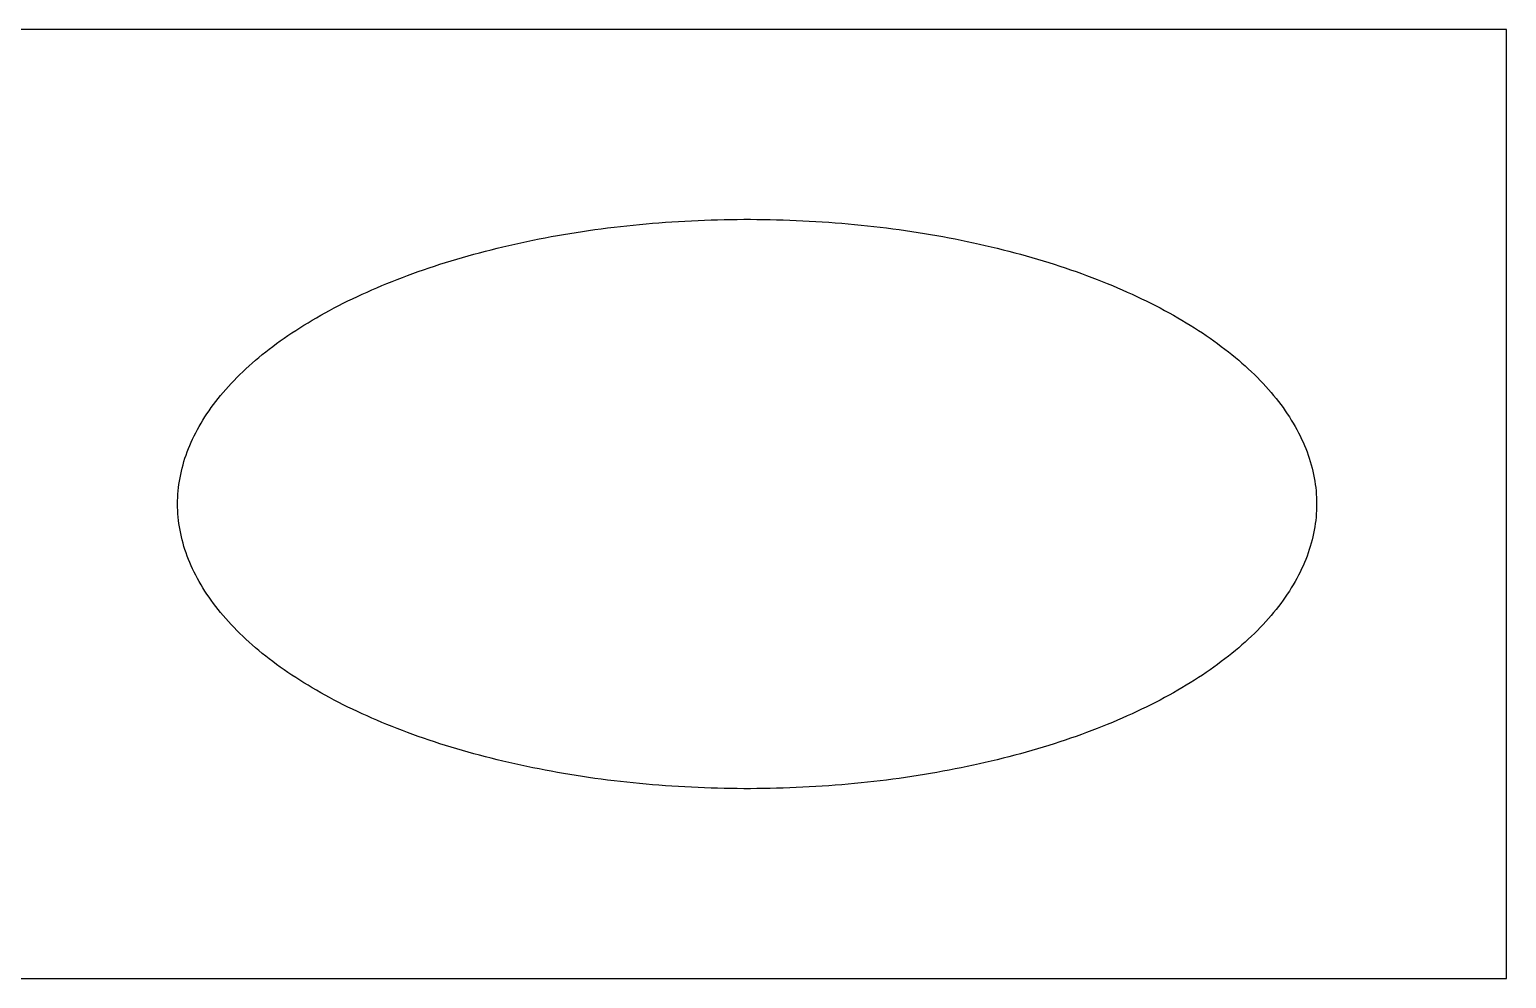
# Model space of a CAD drawing. Header units: millimetres. Extents: x 0 to 220, y 0 to 50.
# Drawn here: x 142.2 to 220, y 0 to 50 of the extents above; entities that cross this region are included whole.
import ezdxf

# ---------------------------------------------------------------- set-up
doc = ezdxf.new("R2010")
doc.units = ezdxf.units.MM
doc.layers.add('CUT', color=7, linetype='Continuous')
doc.layers.add('SHEET', color=30, linetype='Continuous')

msp = doc.modelspace()

# ---------------------------------------------------------------- linework, layer by layer
at = {"layer": 'CUT'}
for p, q in [((173.661, 39.661), (173.999, 39.697)), ((173.999, 39.697), (174.338, 39.73)), ((174.338, 39.73), (174.677, 39.762)), ((174.677, 39.762), (175.017, 39.792)), ((175.017, 39.792), (175.358, 39.819)), ((175.358, 39.819), (175.699, 39.845)), ((175.699, 39.845), (176.041, 39.869)), ((176.041, 39.869), (176.384, 39.891)), ((176.384, 39.891), (176.727, 39.91)), ((176.727, 39.91), (177.07, 39.928)), ((177.07, 39.928), (177.414, 39.944)), ((177.414, 39.944), (177.758, 39.958)), ((177.758, 39.958), (178.103, 39.97)), ((178.103, 39.97), (178.447, 39.98)), ((178.447, 39.98), (178.792, 39.988)), ((178.792, 39.988), (179.137, 39.994)), ((179.137, 39.994), (179.482, 39.998)), ((179.482, 39.998), (179.827, 40)), ((179.827, 40), (180.173, 40)), ((180.173, 40), (180.518, 39.998)), ((180.518, 39.998), (180.863, 39.994)), ((180.863, 39.994), (181.208, 39.988)), ((181.208, 39.988), (181.553, 39.98)), ((181.553, 39.98), (181.897, 39.97)), ((181.897, 39.97), (182.242, 39.958)), ((182.242, 39.958), (182.586, 39.944)), ((182.586, 39.944), (182.93, 39.928)), ((182.93, 39.928), (183.273, 39.91)), ((183.273, 39.91), (183.616, 39.891)), ((183.616, 39.891), (183.959, 39.869)), ((183.959, 39.869), (184.301, 39.845)), ((184.301, 39.845), (184.642, 39.819)), ((184.642, 39.819), (184.983, 39.792)), ((184.983, 39.792), (185.323, 39.762)), ((185.323, 39.762), (185.662, 39.73)), ((185.662, 39.73), (186.001, 39.697)), ((186.001, 39.697), (186.339, 39.661)), ((168.719, 38.899), (169.04, 38.963)), ((169.04, 38.963), (169.362, 39.025)), ((169.362, 39.025), (169.685, 39.086)), ((169.685, 39.086), (170.01, 39.144)), ((170.01, 39.144), (170.336, 39.2)), ((170.336, 39.2), (170.664, 39.255)), ((170.664, 39.255), (170.993, 39.308)), ((170.993, 39.308), (171.322, 39.359)), ((171.322, 39.359), (171.653, 39.408)), ((171.653, 39.408), (171.986, 39.455)), ((171.986, 39.455), (172.319, 39.5)), ((172.319, 39.5), (172.653, 39.543)), ((172.653, 39.543), (172.988, 39.585)), ((172.988, 39.585), (173.324, 39.624)), ((173.324, 39.624), (173.661, 39.661)), ((186.339, 39.661), (186.676, 39.624)), ((186.676, 39.624), (187.012, 39.585)), ((187.012, 39.585), (187.347, 39.543)), ((187.347, 39.543), (187.681, 39.5)), ((187.681, 39.5), (188.014, 39.455)), ((188.014, 39.455), (188.347, 39.408)), ((188.347, 39.408), (188.678, 39.359)), ((188.678, 39.359), (189.007, 39.308)), ((189.007, 39.308), (189.336, 39.255)), ((189.336, 39.255), (189.664, 39.2)), ((189.664, 39.2), (189.99, 39.144)), ((189.99, 39.144), (190.315, 39.086)), ((190.315, 39.086), (190.638, 39.025)), ((190.638, 39.025), (190.96, 38.963)), ((190.96, 38.963), (191.281, 38.899)), ((165.3, 38.076), (165.602, 38.16)), ((165.602, 38.16), (165.906, 38.242)), ((165.906, 38.242), (166.211, 38.322)), ((166.211, 38.322), (166.519, 38.4)), ((166.519, 38.4), (166.828, 38.477)), ((166.828, 38.477), (167.139, 38.552)), ((167.139, 38.552), (167.452, 38.625)), ((167.452, 38.625), (167.766, 38.696)), ((167.766, 38.696), (168.082, 38.766)), ((168.082, 38.766), (168.4, 38.833)), ((168.4, 38.833), (168.719, 38.899)), ((191.281, 38.899), (191.6, 38.833)), ((191.6, 38.833), (191.918, 38.766)), ((191.918, 38.766), (192.234, 38.696)), ((192.234, 38.696), (192.548, 38.625)), ((192.548, 38.625), (192.861, 38.552)), ((192.861, 38.552), (193.172, 38.477)), ((193.172, 38.477), (193.481, 38.4)), ((193.481, 38.4), (193.789, 38.322)), ((193.789, 38.322), (194.094, 38.242)), ((194.094, 38.242), (194.398, 38.16)), ((194.398, 38.16), (194.7, 38.076)), ((162.675, 37.246), (162.958, 37.345)), ((162.958, 37.345), (163.243, 37.442)), ((163.243, 37.442), (163.531, 37.538)), ((163.531, 37.538), (163.82, 37.632)), ((163.82, 37.632), (164.112, 37.724)), ((164.112, 37.724), (164.406, 37.814)), ((164.406, 37.814), (164.702, 37.903)), ((164.702, 37.903), (165, 37.99)), ((165, 37.99), (165.3, 38.076)), ((194.7, 38.076), (195, 37.99)), ((195, 37.99), (195.298, 37.903)), ((195.298, 37.903), (195.594, 37.814)), ((195.594, 37.814), (195.888, 37.724)), ((195.888, 37.724), (196.18, 37.632)), ((196.18, 37.632), (196.469, 37.538)), ((196.469, 37.538), (196.757, 37.442)), ((196.757, 37.442), (197.042, 37.345)), ((197.042, 37.345), (197.325, 37.246)), ((160.76, 36.509), (161.027, 36.619)), ((161.027, 36.619), (161.295, 36.727)), ((161.295, 36.727), (161.566, 36.834)), ((161.566, 36.834), (161.84, 36.94)), ((161.84, 36.94), (162.116, 37.043)), ((162.116, 37.043), (162.394, 37.145)), ((162.394, 37.145), (162.675, 37.246)), ((197.325, 37.246), (197.606, 37.145)), ((197.606, 37.145), (197.884, 37.043)), ((197.884, 37.043), (198.16, 36.94)), ((198.16, 36.94), (198.434, 36.834)), ((198.434, 36.834), (198.705, 36.727)), ((198.705, 36.727), (198.973, 36.619)), ((198.973, 36.619), (199.24, 36.509)), ((158.971, 35.698), (159.218, 35.818)), ((159.218, 35.818), (159.469, 35.937)), ((159.469, 35.937), (159.722, 36.054)), ((159.722, 36.054), (159.977, 36.17)), ((159.977, 36.17), (160.236, 36.285)), ((160.236, 36.285), (160.497, 36.398)), ((160.497, 36.398), (160.76, 36.509)), ((199.24, 36.509), (199.503, 36.398)), ((199.503, 36.398), (199.764, 36.285)), ((199.764, 36.285), (200.023, 36.17)), ((200.023, 36.17), (200.278, 36.054)), ((200.278, 36.054), (200.531, 35.937)), ((200.531, 35.937), (200.782, 35.818)), ((200.782, 35.818), (201.029, 35.698)), ((157.545, 34.947), (157.775, 35.075)), ((157.775, 35.075), (158.008, 35.203)), ((158.008, 35.203), (158.245, 35.328)), ((158.245, 35.328), (158.484, 35.453)), ((158.484, 35.453), (158.726, 35.576)), ((158.726, 35.576), (158.971, 35.698)), ((201.029, 35.698), (201.274, 35.576)), ((201.274, 35.576), (201.516, 35.453)), ((201.516, 35.453), (201.755, 35.328)), ((201.755, 35.328), (201.992, 35.203)), ((201.992, 35.203), (202.225, 35.075)), ((202.225, 35.075), (202.455, 34.947)), ((156.226, 34.149), (156.438, 34.285)), ((156.438, 34.285), (156.653, 34.42)), ((156.653, 34.42), (156.871, 34.553)), ((156.871, 34.553), (157.093, 34.686)), ((157.093, 34.686), (157.317, 34.817)), ((157.317, 34.817), (157.545, 34.947)), ((202.455, 34.947), (202.683, 34.817)), ((202.683, 34.817), (202.907, 34.686)), ((202.907, 34.686), (203.129, 34.553)), ((203.129, 34.553), (203.347, 34.42)), ((203.347, 34.42), (203.562, 34.285)), ((203.562, 34.285), (203.774, 34.149)), ((155.213, 33.45), (155.409, 33.592)), ((155.409, 33.592), (155.608, 33.733)), ((155.608, 33.733), (155.811, 33.873)), ((155.811, 33.873), (156.017, 34.011)), ((156.017, 34.011), (156.226, 34.149)), ((203.774, 34.149), (203.983, 34.011)), ((203.983, 34.011), (204.189, 33.873)), ((204.189, 33.873), (204.392, 33.733)), ((204.392, 33.733), (204.591, 33.592)), ((204.591, 33.592), (204.787, 33.45)), ((154.106, 32.575), (154.282, 32.723)), ((154.282, 32.723), (154.461, 32.871)), ((154.461, 32.871), (154.644, 33.017)), ((154.644, 33.017), (154.83, 33.162)), ((154.83, 33.162), (155.02, 33.307)), ((155.02, 33.307), (155.213, 33.45)), ((204.787, 33.45), (204.98, 33.307)), ((204.98, 33.307), (205.17, 33.162)), ((205.17, 33.162), (205.356, 33.017)), ((205.356, 33.017), (205.539, 32.871)), ((205.539, 32.871), (205.718, 32.723)), ((205.718, 32.723), (205.894, 32.575)), ((153.278, 31.818), (153.436, 31.971)), ((153.436, 31.971), (153.599, 32.123)), ((153.599, 32.123), (153.764, 32.275)), ((153.764, 32.275), (153.933, 32.425)), ((153.933, 32.425), (154.106, 32.575)), ((205.894, 32.575), (206.067, 32.425)), ((206.067, 32.425), (206.236, 32.275)), ((206.236, 32.275), (206.401, 32.123)), ((206.401, 32.123), (206.564, 31.971)), ((206.564, 31.971), (206.722, 31.818)), ((152.538, 31.038), (152.679, 31.196)), ((152.679, 31.196), (152.823, 31.352)), ((152.823, 31.352), (152.971, 31.508)), ((152.971, 31.508), (153.123, 31.663)), ((153.123, 31.663), (153.278, 31.818)), ((206.722, 31.818), (206.877, 31.663)), ((206.877, 31.663), (207.029, 31.508)), ((207.029, 31.508), (207.177, 31.352)), ((207.177, 31.352), (207.321, 31.196)), ((207.321, 31.196), (207.462, 31.038)), ((151.889, 30.238), (152.011, 30.4)), ((152.011, 30.4), (152.137, 30.56)), ((152.137, 30.56), (152.267, 30.72)), ((152.267, 30.72), (152.401, 30.879)), ((152.401, 30.879), (152.538, 31.038)), ((207.462, 31.038), (207.599, 30.879)), ((207.599, 30.879), (207.733, 30.72)), ((207.733, 30.72), (207.863, 30.56)), ((207.863, 30.56), (207.989, 30.4)), ((207.989, 30.4), (208.111, 30.238)), ((151.333, 29.421), (151.436, 29.586)), ((151.436, 29.586), (151.544, 29.75)), ((151.544, 29.75), (151.655, 29.913)), ((151.655, 29.913), (151.77, 30.076)), ((151.77, 30.076), (151.889, 30.238)), ((208.111, 30.238), (208.23, 30.076)), ((208.23, 30.076), (208.345, 29.913)), ((208.345, 29.913), (208.456, 29.75)), ((208.456, 29.75), (208.564, 29.586)), ((208.564, 29.586), (208.667, 29.421)), ((150.956, 28.757), (151.045, 28.924)), ((151.045, 28.924), (151.137, 29.09)), ((151.137, 29.09), (151.233, 29.256)), ((151.233, 29.256), (151.333, 29.421)), ((208.667, 29.421), (208.767, 29.256)), ((208.767, 29.256), (208.863, 29.09)), ((208.863, 29.09), (208.955, 28.924)), ((208.955, 28.924), (209.044, 28.757)), ((150.572, 27.916), (150.641, 28.085)), ((150.641, 28.085), (150.714, 28.254)), ((150.714, 28.254), (150.791, 28.422)), ((150.791, 28.422), (150.872, 28.59)), ((150.872, 28.59), (150.956, 28.757)), ((209.044, 28.757), (209.128, 28.59)), ((209.128, 28.59), (209.209, 28.422)), ((209.209, 28.422), (209.286, 28.254)), ((209.286, 28.254), (209.359, 28.085)), ((209.359, 28.085), (209.428, 27.916)), ((150.286, 27.065), (150.335, 27.236)), ((150.335, 27.236), (150.388, 27.406)), ((150.388, 27.406), (150.446, 27.576)), ((150.446, 27.576), (150.507, 27.746)), ((150.507, 27.746), (150.572, 27.916)), ((209.428, 27.916), (209.493, 27.746)), ((209.493, 27.746), (209.554, 27.576)), ((209.554, 27.576), (209.612, 27.406)), ((209.612, 27.406), (209.665, 27.236)), ((209.665, 27.236), (209.714, 27.065)), ((150.127, 26.379), (150.161, 26.551)), ((150.161, 26.551), (150.198, 26.722)), ((150.198, 26.722), (150.24, 26.894)), ((150.24, 26.894), (150.286, 27.065)), ((209.714, 27.065), (209.76, 26.894)), ((209.76, 26.894), (209.802, 26.722)), ((209.802, 26.722), (209.839, 26.551)), ((209.839, 26.551), (209.873, 26.379)), ((150.018, 25.518), (150.032, 25.69)), ((150.032, 25.69), (150.05, 25.863)), ((150.05, 25.863), (150.071, 26.035)), ((150.071, 26.035), (150.097, 26.207)), ((150.097, 26.207), (150.127, 26.379)), ((209.873, 26.379), (209.903, 26.207)), ((209.903, 26.207), (209.929, 26.035)), ((209.929, 26.035), (209.95, 25.863)), ((209.95, 25.863), (209.968, 25.69)), ((209.968, 25.69), (209.982, 25.518)), ((150, 25), (150.002, 25.173)), ((150.002, 24.827), (150, 25)), ((150.002, 25.173), (150.008, 25.345)), ((150.008, 25.345), (150.018, 25.518)), ((209.982, 25.518), (209.992, 25.345)), ((209.992, 25.345), (209.998, 25.173)), ((209.998, 25.173), (210, 25)), ((210, 25), (209.998, 24.827)), ((150.008, 24.655), (150.002, 24.827)), ((150.018, 24.482), (150.008, 24.655)), ((150.032, 24.31), (150.018, 24.482)), ((150.05, 24.137), (150.032, 24.31)), ((150.071, 23.965), (150.05, 24.137)), ((209.95, 24.137), (209.929, 23.965)), ((209.968, 24.31), (209.95, 24.137)), ((209.982, 24.482), (209.968, 24.31)), ((209.992, 24.655), (209.982, 24.482)), ((209.998, 24.827), (209.992, 24.655)), ((150.097, 23.793), (150.071, 23.965)), ((150.127, 23.621), (150.097, 23.793)), ((150.161, 23.449), (150.127, 23.621)), ((150.198, 23.278), (150.161, 23.449)), ((209.839, 23.449), (209.802, 23.278)), ((209.873, 23.621), (209.839, 23.449)), ((209.903, 23.793), (209.873, 23.621)), ((209.929, 23.965), (209.903, 23.793)), ((150.24, 23.106), (150.198, 23.278)), ((150.286, 22.935), (150.24, 23.106)), ((150.335, 22.764), (150.286, 22.935)), ((150.388, 22.594), (150.335, 22.764)), ((150.446, 22.424), (150.388, 22.594)), ((209.612, 22.594), (209.554, 22.424)), ((209.665, 22.764), (209.612, 22.594)), ((209.714, 22.935), (209.665, 22.764)), ((209.76, 23.106), (209.714, 22.935)), ((209.802, 23.278), (209.76, 23.106)), ((150.507, 22.254), (150.446, 22.424)), ((150.572, 22.084), (150.507, 22.254)), ((150.641, 21.915), (150.572, 22.084)), ((150.714, 21.746), (150.641, 21.915)), ((209.359, 21.915), (209.286, 21.746)), ((209.428, 22.084), (209.359, 21.915)), ((209.493, 22.254), (209.428, 22.084)), ((209.554, 22.424), (209.493, 22.254)), ((150.791, 21.578), (150.714, 21.746)), ((150.872, 21.41), (150.791, 21.578)), ((150.956, 21.243), (150.872, 21.41)), ((151.045, 21.076), (150.956, 21.243)), ((151.137, 20.91), (151.045, 21.076)), ((208.955, 21.076), (208.863, 20.91)), ((209.044, 21.243), (208.955, 21.076)), ((209.128, 21.41), (209.044, 21.243)), ((209.209, 21.578), (209.128, 21.41)), ((209.286, 21.746), (209.209, 21.578)), ((151.233, 20.744), (151.137, 20.91)), ((151.333, 20.579), (151.233, 20.744)), ((151.436, 20.414), (151.333, 20.579)), ((151.544, 20.25), (151.436, 20.414)), ((151.655, 20.087), (151.544, 20.25)), ((208.456, 20.25), (208.345, 20.087)), ((208.564, 20.414), (208.456, 20.25)), ((208.667, 20.579), (208.564, 20.414)), ((208.767, 20.744), (208.667, 20.579)), ((208.863, 20.91), (208.767, 20.744)), ((151.77, 19.924), (151.655, 20.087)), ((151.889, 19.762), (151.77, 19.924)), ((152.011, 19.6), (151.889, 19.762)), ((152.137, 19.44), (152.011, 19.6)), ((207.989, 19.6), (207.863, 19.44)), ((208.111, 19.762), (207.989, 19.6)), ((208.23, 19.924), (208.111, 19.762)), ((208.345, 20.087), (208.23, 19.924)), ((152.267, 19.28), (152.137, 19.44)), ((152.401, 19.121), (152.267, 19.28)), ((152.538, 18.962), (152.401, 19.121)), ((152.679, 18.804), (152.538, 18.962)), ((152.823, 18.648), (152.679, 18.804)), ((207.321, 18.804), (207.177, 18.648)), ((207.462, 18.962), (207.321, 18.804)), ((207.599, 19.121), (207.462, 18.962)), ((207.733, 19.28), (207.599, 19.121)), ((207.863, 19.44), (207.733, 19.28)), ((152.971, 18.492), (152.823, 18.648)), ((153.123, 18.337), (152.971, 18.492)), ((153.278, 18.182), (153.123, 18.337)), ((153.436, 18.029), (153.278, 18.182)), ((153.599, 17.877), (153.436, 18.029)), ((206.564, 18.029), (206.401, 17.877)), ((206.722, 18.182), (206.564, 18.029)), ((206.877, 18.337), (206.722, 18.182)), ((207.029, 18.492), (206.877, 18.337)), ((207.177, 18.648), (207.029, 18.492)), ((153.764, 17.725), (153.599, 17.877)), ((153.933, 17.575), (153.764, 17.725)), ((154.106, 17.425), (153.933, 17.575)), ((154.282, 17.277), (154.106, 17.425)), ((154.461, 17.129), (154.282, 17.277)), ((154.644, 16.983), (154.461, 17.129)), ((205.539, 17.129), (205.356, 16.983)), ((205.718, 17.277), (205.539, 17.129)), ((205.894, 17.425), (205.718, 17.277)), ((206.067, 17.575), (205.894, 17.425)), ((206.236, 17.725), (206.067, 17.575)), ((206.401, 17.877), (206.236, 17.725)), ((154.83, 16.838), (154.644, 16.983)), ((155.02, 16.693), (154.83, 16.838)), ((155.213, 16.55), (155.02, 16.693)), ((155.409, 16.408), (155.213, 16.55)), ((155.608, 16.267), (155.409, 16.408)), ((204.591, 16.408), (204.392, 16.267)), ((204.787, 16.55), (204.591, 16.408)), ((204.98, 16.693), (204.787, 16.55)), ((205.17, 16.838), (204.98, 16.693)), ((205.356, 16.983), (205.17, 16.838)), ((155.811, 16.127), (155.608, 16.267)), ((156.017, 15.989), (155.811, 16.127)), ((156.226, 15.851), (156.017, 15.989)), ((156.438, 15.715), (156.226, 15.851)), ((156.653, 15.58), (156.438, 15.715)), ((156.871, 15.447), (156.653, 15.58)), ((203.347, 15.58), (203.129, 15.447)), ((203.562, 15.715), (203.347, 15.58)), ((203.774, 15.851), (203.562, 15.715)), ((203.983, 15.989), (203.774, 15.851)), ((204.189, 16.127), (203.983, 15.989)), ((204.392, 16.267), (204.189, 16.127)), ((157.093, 15.314), (156.871, 15.447)), ((157.317, 15.183), (157.093, 15.314)), ((157.545, 15.053), (157.317, 15.183)), ((157.775, 14.925), (157.545, 15.053)), ((158.008, 14.797), (157.775, 14.925)), ((158.245, 14.672), (158.008, 14.797)), ((201.992, 14.797), (201.755, 14.672)), ((202.225, 14.925), (201.992, 14.797)), ((202.455, 15.053), (202.225, 14.925)), ((202.683, 15.183), (202.455, 15.053)), ((202.907, 15.314), (202.683, 15.183)), ((203.129, 15.447), (202.907, 15.314)), ((158.484, 14.547), (158.245, 14.672)), ((158.726, 14.424), (158.484, 14.547)), ((158.971, 14.302), (158.726, 14.424)), ((159.218, 14.182), (158.971, 14.302)), ((159.469, 14.063), (159.218, 14.182)), ((159.722, 13.946), (159.469, 14.063)), ((200.531, 14.063), (200.278, 13.946)), ((200.782, 14.182), (200.531, 14.063)), ((201.029, 14.302), (200.782, 14.182)), ((201.274, 14.424), (201.029, 14.302)), ((201.516, 14.547), (201.274, 14.424)), ((201.755, 14.672), (201.516, 14.547)), ((159.977, 13.83), (159.722, 13.946)), ((160.236, 13.715), (159.977, 13.83)), ((160.497, 13.602), (160.236, 13.715)), ((160.76, 13.491), (160.497, 13.602)), ((161.027, 13.381), (160.76, 13.491)), ((161.295, 13.273), (161.027, 13.381)), ((161.566, 13.166), (161.295, 13.273)), ((198.705, 13.273), (198.434, 13.166)), ((198.973, 13.381), (198.705, 13.273)), ((199.24, 13.491), (198.973, 13.381)), ((199.503, 13.602), (199.24, 13.491)), ((199.764, 13.715), (199.503, 13.602)), ((200.023, 13.83), (199.764, 13.715)), ((200.278, 13.946), (200.023, 13.83)), ((161.84, 13.06), (161.566, 13.166)), ((162.116, 12.957), (161.84, 13.06)), ((162.394, 12.855), (162.116, 12.957)), ((162.675, 12.754), (162.394, 12.855)), ((162.958, 12.655), (162.675, 12.754)), ((163.243, 12.558), (162.958, 12.655)), ((163.531, 12.462), (163.243, 12.558)), ((163.82, 12.368), (163.531, 12.462)), ((196.469, 12.462), (196.18, 12.368)), ((196.757, 12.558), (196.469, 12.462)), ((197.042, 12.655), (196.757, 12.558)), ((197.325, 12.754), (197.042, 12.655)), ((197.606, 12.855), (197.325, 12.754)), ((197.884, 12.957), (197.606, 12.855)), ((198.16, 13.06), (197.884, 12.957)), ((198.434, 13.166), (198.16, 13.06)), ((164.112, 12.276), (163.82, 12.368)), ((164.406, 12.186), (164.112, 12.276)), ((164.702, 12.097), (164.406, 12.186)), ((165, 12.01), (164.702, 12.097)), ((165.3, 11.924), (165, 12.01)), ((165.602, 11.84), (165.3, 11.924)), ((165.906, 11.758), (165.602, 11.84)), ((166.211, 11.678), (165.906, 11.758)), ((166.519, 11.6), (166.211, 11.678)), ((193.789, 11.678), (193.481, 11.6)), ((194.094, 11.758), (193.789, 11.678)), ((194.398, 11.84), (194.094, 11.758)), ((194.7, 11.924), (194.398, 11.84)), ((195, 12.01), (194.7, 11.924)), ((195.298, 12.097), (195, 12.01)), ((195.594, 12.186), (195.298, 12.097)), ((195.888, 12.276), (195.594, 12.186)), ((196.18, 12.368), (195.888, 12.276)), ((166.828, 11.523), (166.519, 11.6)), ((167.139, 11.448), (166.828, 11.523)), ((167.452, 11.375), (167.139, 11.448)), ((167.766, 11.304), (167.452, 11.375)), ((168.082, 11.234), (167.766, 11.304)), ((168.4, 11.167), (168.082, 11.234)), ((168.719, 11.101), (168.4, 11.167)), ((169.04, 11.037), (168.719, 11.101)), ((169.362, 10.975), (169.04, 11.037)), ((169.685, 10.914), (169.362, 10.975)), ((170.01, 10.856), (169.685, 10.914)), ((190.315, 10.914), (189.99, 10.856)), ((190.638, 10.975), (190.315, 10.914)), ((190.96, 11.037), (190.638, 10.975)), ((191.281, 11.101), (190.96, 11.037)), ((191.6, 11.167), (191.281, 11.101)), ((191.918, 11.234), (191.6, 11.167)), ((192.234, 11.304), (191.918, 11.234)), ((192.548, 11.375), (192.234, 11.304)), ((192.861, 11.448), (192.548, 11.375)), ((193.172, 11.523), (192.861, 11.448)), ((193.481, 11.6), (193.172, 11.523)), ((170.336, 10.8), (170.01, 10.856)), ((170.664, 10.745), (170.336, 10.8)), ((170.993, 10.692), (170.664, 10.745)), ((171.322, 10.641), (170.993, 10.692)), ((171.653, 10.592), (171.322, 10.641)), ((171.986, 10.545), (171.653, 10.592)), ((172.319, 10.5), (171.986, 10.545)), ((172.653, 10.457), (172.319, 10.5)), ((172.988, 10.415), (172.653, 10.457)), ((173.324, 10.376), (172.988, 10.415)), ((173.661, 10.339), (173.324, 10.376)), ((173.999, 10.303), (173.661, 10.339)), ((174.338, 10.27), (173.999, 10.303)), ((174.677, 10.238), (174.338, 10.27)), ((175.017, 10.208), (174.677, 10.238)), ((175.358, 10.181), (175.017, 10.208)), ((175.699, 10.155), (175.358, 10.181)), ((176.041, 10.131), (175.699, 10.155)), ((176.384, 10.109), (176.041, 10.131)), ((183.959, 10.131), (183.616, 10.109)), ((184.301, 10.155), (183.959, 10.131)), ((184.642, 10.181), (184.301, 10.155)), ((184.983, 10.208), (184.642, 10.181)), ((185.323, 10.238), (184.983, 10.208)), ((185.662, 10.27), (185.323, 10.238)), ((186.001, 10.303), (185.662, 10.27)), ((186.339, 10.339), (186.001, 10.303)), ((186.676, 10.376), (186.339, 10.339)), ((187.012, 10.415), (186.676, 10.376)), ((187.347, 10.457), (187.012, 10.415)), ((187.681, 10.5), (187.347, 10.457)), ((188.014, 10.545), (187.681, 10.5)), ((188.347, 10.592), (188.014, 10.545)), ((188.678, 10.641), (188.347, 10.592)), ((189.007, 10.692), (188.678, 10.641)), ((189.336, 10.745), (189.007, 10.692)), ((189.664, 10.8), (189.336, 10.745)), ((189.99, 10.856), (189.664, 10.8)), ((176.727, 10.09), (176.384, 10.109)), ((177.07, 10.072), (176.727, 10.09)), ((177.414, 10.056), (177.07, 10.072)), ((177.758, 10.042), (177.414, 10.056)), ((178.103, 10.03), (177.758, 10.042)), ((178.447, 10.02), (178.103, 10.03)), ((178.792, 10.012), (178.447, 10.02)), ((179.137, 10.006), (178.792, 10.012)), ((179.482, 10.002), (179.137, 10.006)), ((179.827, 10), (179.482, 10.002)), ((180.173, 10), (179.827, 10)), ((180.518, 10.002), (180.173, 10)), ((180.863, 10.006), (180.518, 10.002)), ((181.208, 10.012), (180.863, 10.006)), ((181.553, 10.02), (181.208, 10.012)), ((181.897, 10.03), (181.553, 10.02)), ((182.242, 10.042), (181.897, 10.03)), ((182.586, 10.056), (182.242, 10.042)), ((182.93, 10.072), (182.586, 10.056)), ((183.273, 10.09), (182.93, 10.072)), ((183.616, 10.109), (183.273, 10.09))]:
    msp.add_line(p, q, dxfattribs=at)
at = {"layer": 'SHEET'}
msp.add_lwpolyline([(0, 0), (220, 0), (220, 50), (0, 50)], close=True, dxfattribs=at)

doc.saveas('drawing.dxf')
